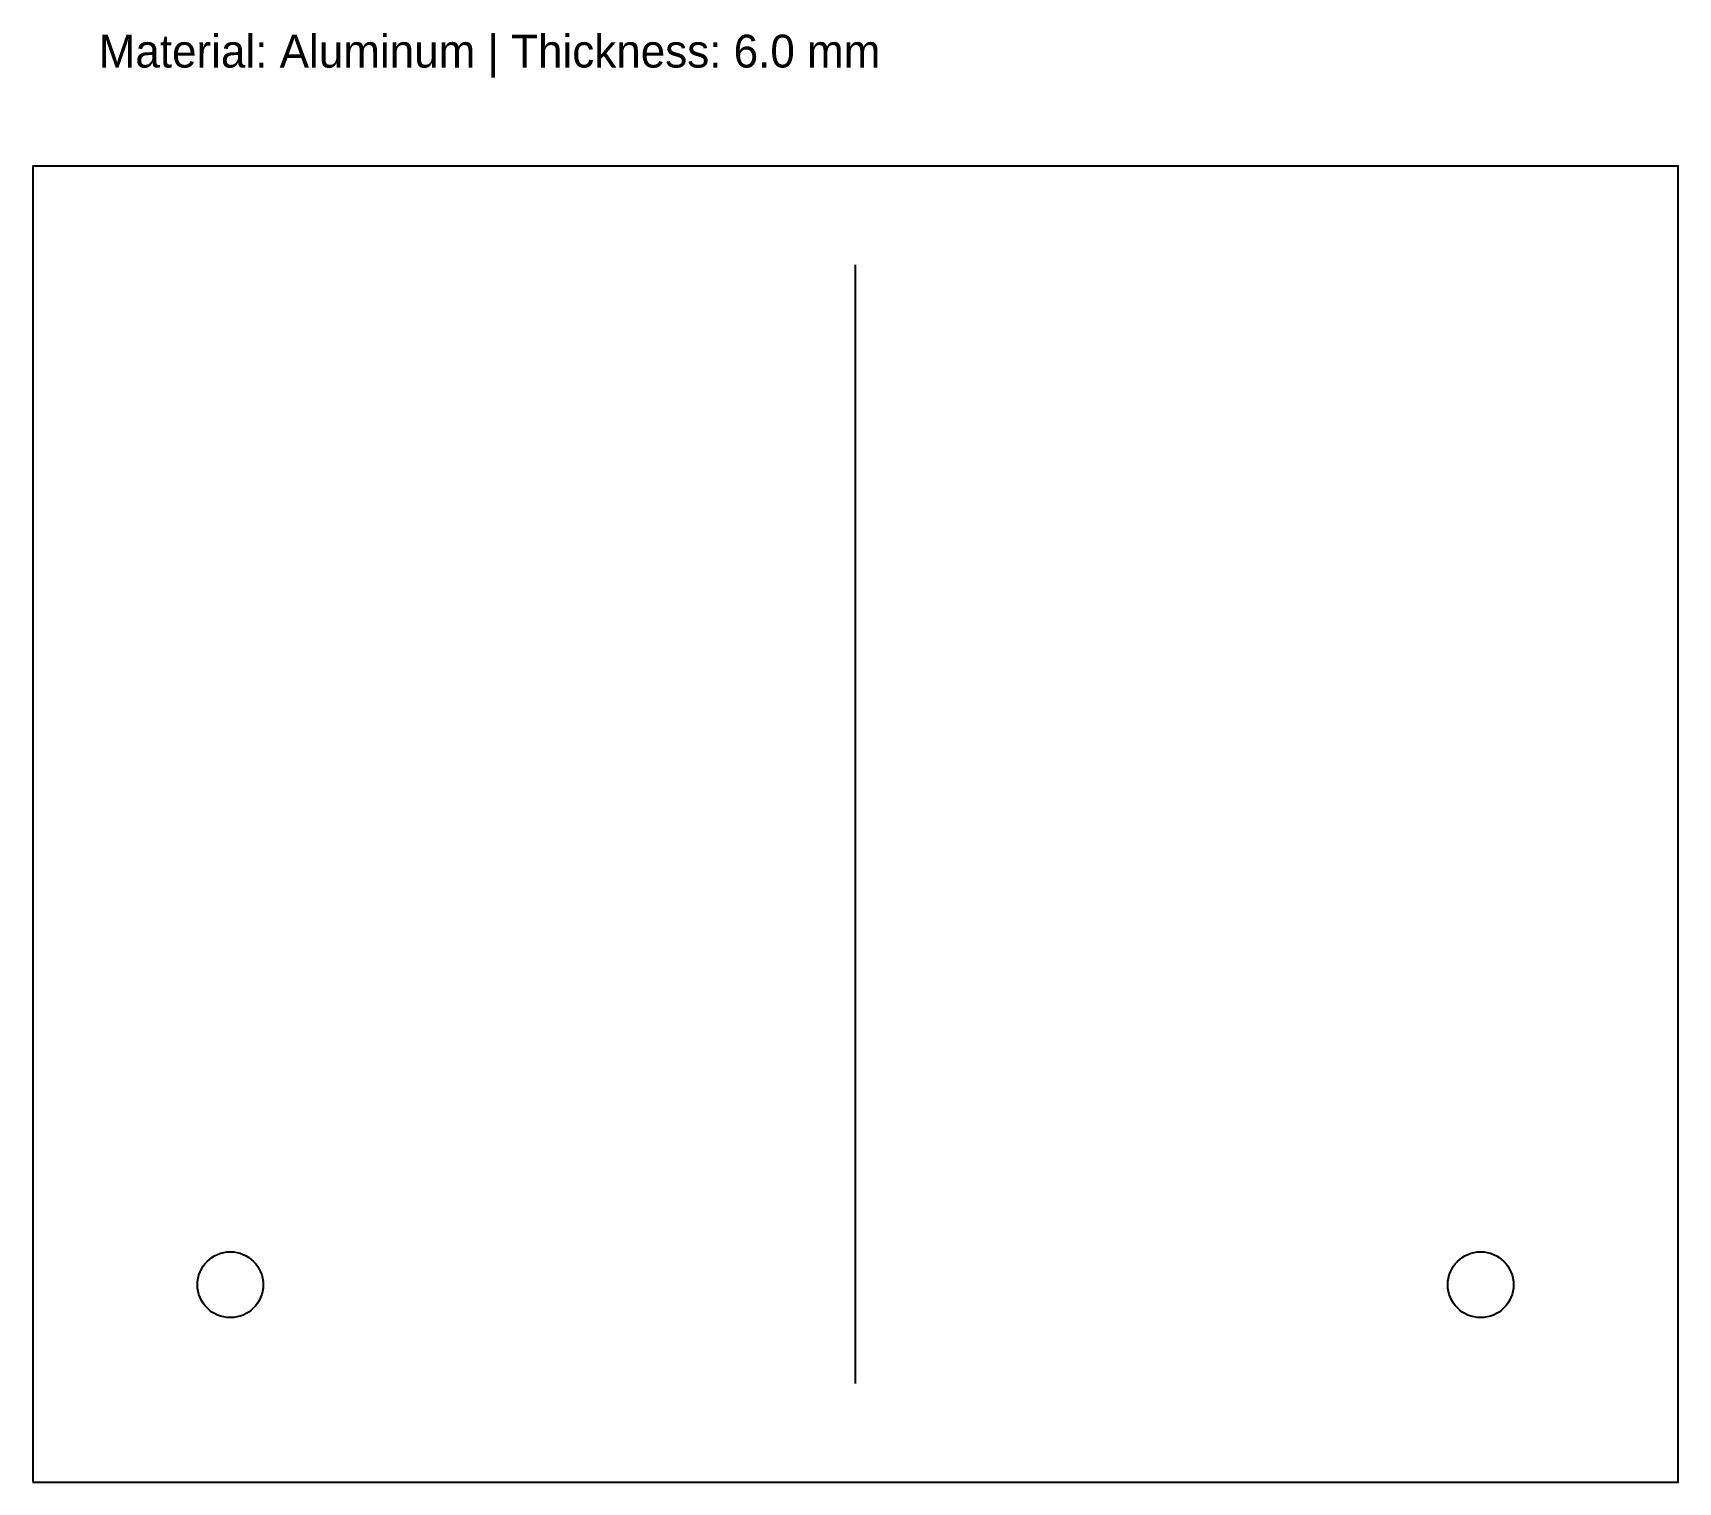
# Model space of a CAD drawing. Header units: metres. Extents: x 0 to 250, y 0 to 220.
import ezdxf

# ---------------------------------------------------------------- set-up
doc = ezdxf.new("R2010")
doc.units = ezdxf.units.M

msp = doc.modelspace()

# ---------------------------------------------------------------- linework, layer by layer
at = {"layer": 'BRAKE'}
msp.add_line((125, 15), (125, 185), dxfattribs=at)
at = {"layer": 'CONTOUR'}
msp.add_lwpolyline([(0, 0), (250, 0), (250, 200), (0, 200)], close=True, dxfattribs=at)
at = {"layer": 'HOLES'}
for centre in [(30, 30), (220, 30)]:
    msp.add_circle(centre, 5, dxfattribs=at)

# ---------------------------------------------------------------- texts
at = {"layer": 'NOTES'}
msp.add_text('Material: Aluminum | Thickness: 6.0 mm', height=5, dxfattribs=at).set_placement((10, 215))

doc.saveas('drawing.dxf')
